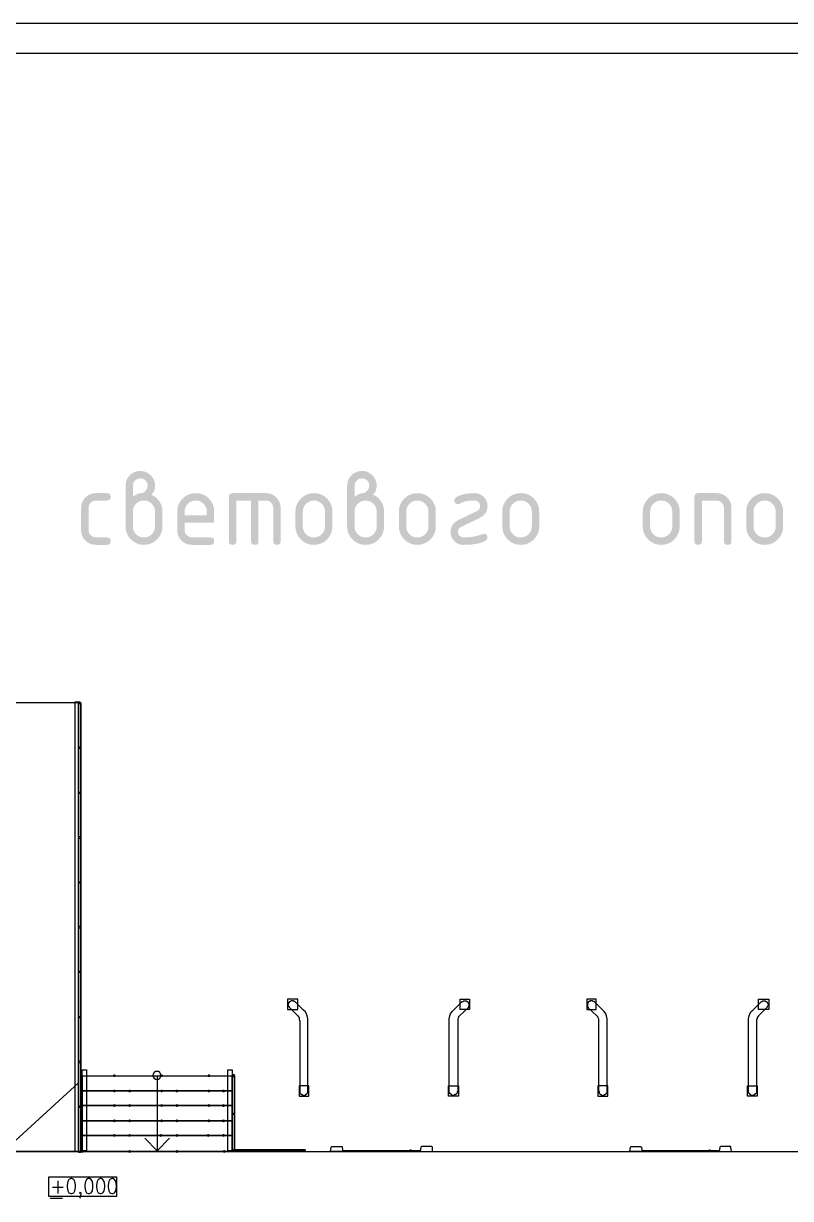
# Model space of a CAD drawing. Header units: millimetres. Extents: x 0 to 420, y 0 to 297.
# Drawn here: x 243.4 to 288, y 228.6 to 296.9 of the extents above; entities that cross this region are included whole.
import ezdxf

# ---------------------------------------------------------------- set-up
doc = ezdxf.new("R2010")
doc.units = ezdxf.units.MM
doc.layers.get('0').update_dxf_attribs({"linetype": 'CONTINUOUS'})
doc.styles.get("Standard").update_dxf_attribs({"font": 'STANDARD'})

msp = doc.modelspace()

# ---------------------------------------------------------------- hatches: boundary and pattern name
at = {"true_color": 0x000007}
h = msp.add_hatch(color=0, dxfattribs=at)
h.paths.add_polyline_path([(249.788839, 269.408892), (249.92256, 269.502625), (250.050804, 269.569641), (250.173467, 269.609888), (250.290445, 269.623315), (250.418947, 269.66066), (250.537941, 269.773246), (250.621036, 269.913048), (250.648735, 270.053263), (250.617729, 270.220695), (250.524711, 270.359187), (250.386219, 270.452205), (250.218787, 270.483211), (250.05294, 270.451792), (249.913965, 270.357534), (249.819983, 270.218628), (249.788839, 270.053263)], flags=0)
h.paths.add_polyline_path([(250.863158, 269.535672), (251.003606, 269.464479), (251.128912, 269.374993), (251.239026, 269.267316), (251.333895, 269.141553), (251.409946, 269.003155), (251.464396, 268.858297), (251.497141, 268.706928), (251.50808, 268.548997), (251.50808, 267.689652), (251.488442, 267.47342), (251.429531, 267.274449), (251.331346, 267.092634), (251.193887, 266.927872), (251.028531, 266.791137), (250.84669, 266.693468), (250.648416, 266.634867), (250.433761, 266.615333), (250.21753, 266.63497), (250.018558, 266.693882), (249.836743, 266.792067), (249.671981, 266.929526), (249.535246, 267.094804), (249.437577, 267.276516), (249.378976, 267.474764), (249.359442, 267.689652), (249.359442, 270.053263), (249.375057, 270.226896), (249.421936, 270.386473), (249.500131, 270.531993), (249.609694, 270.663458), (249.741684, 270.772384), (249.887162, 270.850251), (250.046179, 270.89701), (250.218787, 270.912608), (250.39211, 270.896907), (250.551583, 270.849838), (250.697207, 270.771453), (250.828982, 270.661805), (250.937908, 270.529823), (251.015775, 270.384406), (251.062534, 270.225552), (251.078132, 270.053263), (251.064696, 269.89875), (251.024388, 269.760981), (250.957209, 269.639955)], flags=0)
h.paths.add_polyline_path([(251.078132, 267.689652), (251.078132, 268.548997), (251.066367, 268.677662), (251.03114, 268.796561), (250.972557, 268.905641), (250.890718, 269.004852), (250.792034, 269.087413), (250.68291, 269.146514), (250.563452, 269.18205), (250.433761, 269.193918), (250.303433, 269.18205), (250.183647, 269.146514), (250.074403, 269.087413), (249.975701, 269.004852), (249.893949, 268.905641), (249.835555, 268.796561), (249.800518, 268.677662), (249.788839, 268.548997), (249.788839, 267.689652), (249.800518, 267.559643), (249.835555, 267.44002), (249.893949, 267.330837), (249.975701, 267.232143), (250.074403, 267.150391), (250.183647, 267.091997), (250.303433, 267.05696), (250.433761, 267.045281), (250.563452, 267.057063), (250.68291, 267.09241), (250.792034, 267.151321), (250.890718, 267.233797), (250.972557, 267.333007), (251.03114, 267.442087), (251.066367, 267.560986)], flags=0)
h = msp.add_hatch(color=0, dxfattribs=at)
h.paths.add_polyline_path([(262.678017, 269.408892), (262.811738, 269.502625), (262.939982, 269.569641), (263.062644, 269.609888), (263.179623, 269.623315), (263.308125, 269.66066), (263.427118, 269.773246), (263.510214, 269.913048), (263.537913, 270.053263), (263.506907, 270.220695), (263.413889, 270.359187), (263.275396, 270.452205), (263.107965, 270.483211), (262.942118, 270.451792), (262.803143, 270.357534), (262.70916, 270.218628), (262.678017, 270.053263)], flags=0)
h.paths.add_polyline_path([(263.752335, 269.535672), (263.892783, 269.464479), (264.01809, 269.374993), (264.128204, 269.267316), (264.223073, 269.141553), (264.299124, 269.003155), (264.353573, 268.858297), (264.386319, 268.706928), (264.397257, 268.548997), (264.397257, 267.689652), (264.37762, 267.47342), (264.318709, 267.274449), (264.220524, 267.092634), (264.083064, 266.927872), (263.917708, 266.791137), (263.735868, 266.693468), (263.537594, 266.634867), (263.322939, 266.615333), (263.106707, 266.63497), (262.907736, 266.693882), (262.725921, 266.792067), (262.561159, 266.929526), (262.424423, 267.094804), (262.326755, 267.276516), (262.268154, 267.474764), (262.24862, 267.689652), (262.24862, 270.053263), (262.264235, 270.226896), (262.311114, 270.386473), (262.389309, 270.531993), (262.498872, 270.663458), (262.630862, 270.772384), (262.77634, 270.850251), (262.935357, 270.89701), (263.107965, 270.912608), (263.281287, 270.896907), (263.440761, 270.849838), (263.586385, 270.771453), (263.71816, 270.661805), (263.827085, 270.529823), (263.904953, 270.384406), (263.951712, 270.225552), (263.967309, 270.053263), (263.953873, 269.89875), (263.913566, 269.760981), (263.846386, 269.639955)], flags=0)
h.paths.add_polyline_path([(263.967309, 267.689652), (263.967309, 268.548997), (263.955544, 268.677662), (263.920318, 268.796561), (263.861734, 268.905641), (263.779896, 269.004852), (263.681211, 269.087413), (263.572088, 269.146514), (263.452629, 269.18205), (263.322939, 269.193918), (263.192611, 269.18205), (263.072825, 269.146514), (262.963581, 269.087413), (262.864879, 269.004852), (262.783127, 268.905641), (262.724732, 268.796561), (262.689696, 268.677662), (262.678017, 268.548997), (262.678017, 267.689652), (262.689696, 267.559643), (262.724732, 267.44002), (262.783127, 267.330837), (262.864879, 267.232143), (262.963581, 267.150391), (263.072825, 267.091997), (263.192611, 267.05696), (263.322939, 267.045281), (263.452629, 267.057063), (263.572088, 267.09241), (263.681211, 267.151321), (263.779896, 267.233797), (263.861734, 267.333007), (263.920318, 267.442087), (263.955544, 267.560986)], flags=0)
for points in [[(247.208336, 268.76397), (247.208336, 267.474678), (247.239893, 267.310967), (247.335116, 267.172061), (247.474504, 267.076838), (247.638284, 267.045281), (248.282655, 267.045281), (248.376706, 267.031845), (248.443885, 266.991538), (248.484193, 266.924358), (248.497629, 266.830307), (248.484193, 266.736256), (248.443885, 266.669077), (248.376706, 266.628769), (248.282655, 266.615333), (247.638284, 266.615333), (247.464333, 266.630853), (247.304592, 266.677483), (247.159011, 266.755325), (247.027538, 266.864483), (246.918699, 266.995947), (246.84102, 267.141468), (246.794451, 267.301045), (246.77894, 267.474678), (246.77894, 268.76397), (246.794451, 268.937603), (246.84102, 269.09718), (246.918699, 269.242701), (247.027538, 269.374166), (247.159011, 269.483091), (247.304592, 269.560959), (247.464333, 269.607717), (247.638284, 269.623315), (248.282655, 269.623315), (248.376706, 269.609888), (248.443885, 269.569641), (248.484193, 269.502625), (248.497629, 269.408892), (248.484193, 269.314841), (248.443885, 269.247662), (248.376706, 269.207354), (248.282655, 269.193918), (247.638284, 269.193918), (247.472437, 269.162499), (247.333462, 269.068241), (247.23948, 268.929335)], [(255.58837, 269.623315), (257.522585, 269.623315), (257.694564, 269.607614), (257.853314, 269.560545), (257.998835, 269.482161), (258.131126, 269.372512), (258.240775, 269.240531), (258.31916, 269.095113), (258.366228, 268.93626), (258.381929, 268.76397), (258.381929, 266.830307), (258.368493, 266.736256), (258.328186, 266.669077), (258.261006, 266.628769), (258.166955, 266.615333), (258.072904, 266.628769), (258.005725, 266.669077), (257.965417, 266.736256), (257.951981, 266.830307), (257.951981, 268.76397), (257.921044, 268.931402), (257.828509, 269.069895), (257.690016, 269.162913), (257.522585, 269.193918), (257.092637, 269.193918), (257.092637, 266.830307), (257.079201, 266.736256), (257.038893, 266.669077), (256.971714, 266.628769), (256.877663, 266.615333), (256.783698, 266.628769), (256.716708, 266.669077), (256.67659, 266.736256), (256.66324, 266.830307), (256.66324, 269.193918), (255.803344, 269.193918), (255.803344, 266.830307), (255.789908, 266.736256), (255.749601, 266.669077), (255.682421, 266.628769), (255.58837, 266.615333), (255.494405, 266.628769), (255.427415, 266.669077), (255.387297, 266.736256), (255.373947, 266.830307), (255.373947, 269.408892), (255.387297, 269.502625), (255.427415, 269.569641), (255.494405, 269.609888)], [(270.196788, 267.259704), (270.290839, 267.246277), (270.358019, 267.206029), (270.398326, 267.139014), (270.411762, 267.045281), (270.381583, 266.935038), (270.291046, 266.852907), (270.056237, 266.748814), (269.765256, 266.674589), (269.418154, 266.63013), (269.014983, 266.615333), (268.864501, 266.628993), (268.725595, 266.670041), (268.598264, 266.738582), (268.482509, 266.834717), (268.386373, 266.950472), (268.317833, 267.077803), (268.276785, 267.216709), (268.263125, 267.367191), (268.289911, 267.586807), (268.370336, 267.773506), (268.504506, 267.927234), (268.692522, 268.047942), (269.805977, 268.584826), (269.882751, 268.634418), (269.937717, 268.698789), (269.970773, 268.777837), (269.981814, 268.871457), (269.95825, 268.994999), (269.887556, 269.099109), (269.783377, 269.170078), (269.659353, 269.193918), (269.487383, 269.191033), (269.339442, 269.182412), (269.215582, 269.168106), (269.115855, 269.148168), (268.961653, 269.094286), (268.793394, 269.004852), (268.692522, 268.978944), (268.612802, 268.995136), (268.542591, 269.043988), (268.49374, 269.113785), (268.477548, 269.193918), (268.506073, 269.299338), (268.591649, 269.382434), (268.799793, 269.487742), (269.04716, 269.563026), (269.333697, 269.608234), (269.659353, 269.623315), (269.809835, 269.609569), (269.948741, 269.568331), (270.076072, 269.499602), (270.191827, 269.40338), (270.288049, 269.287711), (270.356778, 269.16057), (270.398016, 269.021853), (270.411762, 268.871457), (270.384684, 268.651927), (270.303448, 268.465419), (270.168056, 268.311879), (269.978507, 268.191258), (268.874974, 267.660437), (268.795074, 267.608959), (268.738066, 267.54296), (268.703899, 267.462388), (268.692522, 267.367191), (268.716086, 267.243443), (268.78678, 267.139539), (268.890959, 267.068846), (269.014983, 267.045281), (269.319365, 267.057684), (269.604163, 267.094891), (269.869427, 267.156902), (270.115208, 267.243719)], [(282.445888, 266.830307), (282.445888, 269.408892), (282.459238, 269.502625), (282.499356, 269.569641), (282.566346, 269.609888), (282.660311, 269.623315), (283.735181, 269.623315), (283.90716, 269.607614), (284.06591, 269.560545), (284.211431, 269.482161), (284.343722, 269.372512), (284.453371, 269.240531), (284.531756, 269.095113), (284.578824, 268.93626), (284.594525, 268.76397), (284.594525, 266.830307), (284.581089, 266.736256), (284.540782, 266.669077), (284.473602, 266.628769), (284.379551, 266.615333), (284.2855, 266.628769), (284.218321, 266.669077), (284.178013, 266.736256), (284.164577, 266.830307), (284.164577, 268.76397), (284.133571, 268.931402), (284.040554, 269.069895), (283.902337, 269.162913), (283.735181, 269.193918), (282.875285, 269.193918), (282.875285, 266.830307), (282.861849, 266.736256), (282.821541, 266.669077), (282.754362, 266.628769), (282.660311, 266.615333), (282.566346, 266.628769), (282.499356, 266.669077), (282.459238, 266.736256)], [(266.022667, 231.394), (265.997796, 231.334204), (265.938, 231.309333), (265.878204, 231.334204), (265.853333, 231.394), (265.878204, 231.453796), (265.938, 231.478667), (265.997796, 231.453796)], [(283.421667, 231.394), (283.396796, 231.334204), (283.337, 231.309333), (283.277204, 231.334204), (283.252333, 231.394), (283.277204, 231.453796), (283.337, 231.478667), (283.396796, 231.453796)]]:
    msp.add_hatch(color=0, dxfattribs=at).paths.add_polyline_path(points, flags=0)
h = msp.add_hatch(color=0, dxfattribs=at)
h.paths.add_polyline_path([(253.441013, 269.193918), (253.312029, 269.18205), (253.192967, 269.146514), (253.083826, 269.087413), (252.984607, 269.004852), (252.902132, 268.905641), (252.84322, 268.796561), (252.807874, 268.677662), (252.796092, 268.548997), (252.796092, 268.334574), (254.085384, 268.334574), (254.085384, 268.548997), (254.073516, 268.677662), (254.03798, 268.796561), (253.978879, 268.905641), (253.896317, 269.004852), (253.797116, 269.087413), (253.688096, 269.146514), (253.56936, 269.18205)], flags=0)
h.paths.add_polyline_path([(252.796092, 267.904626), (252.796092, 267.474678), (252.827649, 267.310967), (252.922871, 267.172061), (253.06226, 267.076838), (253.226039, 267.045281), (254.300358, 267.045281), (254.394409, 267.031845), (254.461589, 266.991538), (254.501896, 266.924358), (254.515332, 266.830307), (254.501896, 266.736256), (254.461589, 266.669077), (254.394409, 266.628769), (254.300358, 266.615333), (253.226039, 266.615333), (253.052088, 266.630853), (252.892348, 266.677483), (252.746766, 266.755325), (252.615293, 266.864483), (252.506454, 266.995947), (252.428775, 267.141468), (252.382206, 267.301045), (252.366695, 267.474678), (252.366695, 268.548997), (252.386332, 268.763652), (252.445243, 268.961926), (252.543428, 269.143766), (252.680888, 269.309122), (252.846166, 269.446582), (253.027878, 269.544767), (253.226126, 269.603678), (253.441013, 269.623315), (253.658356, 269.603885), (253.858077, 269.545594), (254.040124, 269.448442), (254.204447, 269.31243), (254.340459, 269.148107), (254.437611, 268.96606), (254.495902, 268.766339), (254.515332, 268.548997), (254.515332, 267.904626)], flags=0)
h = msp.add_hatch(color=0, dxfattribs=at)
h.paths.add_polyline_path([(259.241367, 267.689652), (259.241367, 268.548997), (259.261005, 268.763652), (259.319916, 268.961926), (259.418101, 269.143766), (259.55556, 269.309122), (259.720839, 269.446582), (259.90255, 269.544767), (260.100798, 269.603678), (260.315686, 269.623315), (260.533029, 269.603885), (260.732749, 269.545594), (260.914797, 269.448442), (261.079119, 269.31243), (261.215132, 269.148107), (261.312283, 268.96606), (261.370574, 268.766339), (261.390005, 268.548997), (261.390005, 267.689652), (261.370368, 267.474764), (261.311456, 267.276516), (261.213271, 267.094804), (261.075812, 266.929526), (260.910456, 266.792067), (260.728615, 266.693882), (260.530341, 266.63497), (260.315686, 266.615333), (260.100798, 266.63497), (259.90255, 266.693882), (259.720839, 266.792067), (259.55556, 266.929526), (259.418101, 267.094804), (259.319916, 267.276516), (259.261005, 267.474764)], flags=0)
h.paths.add_polyline_path([(260.960057, 267.689652), (260.960057, 268.548997), (260.948188, 268.677662), (260.912652, 268.796561), (260.853552, 268.905641), (260.77099, 269.004852), (260.671788, 269.087413), (260.562768, 269.146514), (260.444033, 269.18205), (260.315686, 269.193918), (260.186702, 269.18205), (260.067639, 269.146514), (259.958499, 269.087413), (259.85928, 269.004852), (259.776804, 268.905641), (259.717893, 268.796561), (259.682546, 268.677662), (259.670764, 268.548997), (259.670764, 267.689652), (259.682443, 267.559643), (259.71748, 267.44002), (259.775874, 267.330837), (259.857626, 267.232143), (259.956328, 267.150391), (260.065572, 267.091997), (260.185358, 267.05696), (260.315686, 267.045281), (260.444033, 267.057063), (260.562768, 267.09241), (260.671788, 267.151321), (260.77099, 267.233797), (260.853552, 267.333007), (260.912652, 267.442087), (260.948188, 267.560986)], flags=0)
h = msp.add_hatch(color=0, dxfattribs=at)
h.paths.add_polyline_path([(265.255873, 267.689652), (265.255873, 268.548997), (265.27551, 268.763652), (265.334421, 268.961926), (265.432606, 269.143766), (265.570065, 269.309122), (265.735344, 269.446582), (265.917055, 269.544767), (266.115303, 269.603678), (266.330191, 269.623315), (266.547534, 269.603885), (266.747254, 269.545594), (266.929302, 269.448442), (267.093624, 269.31243), (267.229637, 269.148107), (267.326788, 268.96606), (267.385079, 268.766339), (267.40451, 268.548997), (267.40451, 267.689652), (267.384873, 267.474764), (267.325961, 267.276516), (267.227776, 267.094804), (267.090317, 266.929526), (266.924961, 266.792067), (266.74312, 266.693882), (266.544846, 266.63497), (266.330191, 266.615333), (266.115303, 266.63497), (265.917055, 266.693882), (265.735344, 266.792067), (265.570065, 266.929526), (265.432606, 267.094804), (265.334421, 267.276516), (265.27551, 267.474764)], flags=0)
h.paths.add_polyline_path([(266.974562, 267.689652), (266.974562, 268.548997), (266.962693, 268.677662), (266.927157, 268.796561), (266.868057, 268.905641), (266.785495, 269.004852), (266.686293, 269.087413), (266.577273, 269.146514), (266.458538, 269.18205), (266.330191, 269.193918), (266.201207, 269.18205), (266.082144, 269.146514), (265.973004, 269.087413), (265.873785, 269.004852), (265.791309, 268.905641), (265.732398, 268.796561), (265.697051, 268.677662), (265.685269, 268.548997), (265.685269, 267.689652), (265.696948, 267.559643), (265.731985, 267.44002), (265.790379, 267.330837), (265.872131, 267.232143), (265.970833, 267.150391), (266.080077, 267.091997), (266.199863, 267.05696), (266.330191, 267.045281), (266.458538, 267.057063), (266.577273, 267.09241), (266.686293, 267.151321), (266.785495, 267.233797), (266.868057, 267.333007), (266.927157, 267.442087), (266.962693, 267.560986)], flags=0)
h = msp.add_hatch(color=0, dxfattribs=at)
h.paths.add_polyline_path([(271.270378, 267.689652), (271.270378, 268.548997), (271.290015, 268.763652), (271.348926, 268.961926), (271.447111, 269.143766), (271.58457, 269.309122), (271.749849, 269.446582), (271.93156, 269.544767), (272.129808, 269.603678), (272.344696, 269.623315), (272.562039, 269.603885), (272.761759, 269.545594), (272.943807, 269.448442), (273.108129, 269.31243), (273.244142, 269.148107), (273.341293, 268.96606), (273.399584, 268.766339), (273.419015, 268.548997), (273.419015, 267.689652), (273.399378, 267.474764), (273.340467, 267.276516), (273.242281, 267.094804), (273.104822, 266.929526), (272.939466, 266.792067), (272.757625, 266.693882), (272.559351, 266.63497), (272.344696, 266.615333), (272.129808, 266.63497), (271.93156, 266.693882), (271.749849, 266.792067), (271.58457, 266.929526), (271.447111, 267.094804), (271.348926, 267.276516), (271.290015, 267.474764)], flags=0)
h.paths.add_polyline_path([(272.989067, 267.689652), (272.989067, 268.548997), (272.977198, 268.677662), (272.941662, 268.796561), (272.882562, 268.905641), (272.8, 269.004852), (272.700798, 269.087413), (272.591778, 269.146514), (272.473043, 269.18205), (272.344696, 269.193918), (272.215712, 269.18205), (272.096649, 269.146514), (271.987509, 269.087413), (271.88829, 269.004852), (271.805814, 268.905641), (271.746903, 268.796561), (271.711556, 268.677662), (271.699774, 268.548997), (271.699774, 267.689652), (271.711453, 267.559643), (271.74649, 267.44002), (271.804884, 267.330837), (271.886636, 267.232143), (271.985338, 267.150391), (272.094582, 267.091997), (272.214368, 267.05696), (272.344696, 267.045281), (272.473043, 267.057063), (272.591778, 267.09241), (272.700798, 267.151321), (272.8, 267.233797), (272.882562, 267.333007), (272.941662, 267.442087), (272.977198, 267.560986)], flags=0)
h = msp.add_hatch(color=0, dxfattribs=at)
h.paths.add_polyline_path([(279.438635, 267.689652), (279.438635, 268.548997), (279.458273, 268.763652), (279.517184, 268.961926), (279.615369, 269.143766), (279.752828, 269.309122), (279.918107, 269.446582), (280.099818, 269.544767), (280.298066, 269.603678), (280.512954, 269.623315), (280.730297, 269.603885), (280.930017, 269.545594), (281.112065, 269.448442), (281.276387, 269.31243), (281.4124, 269.148107), (281.509551, 268.96606), (281.567842, 268.766339), (281.587273, 268.548997), (281.587273, 267.689652), (281.567636, 267.474764), (281.508724, 267.276516), (281.410539, 267.094804), (281.27308, 266.929526), (281.107724, 266.792067), (280.925883, 266.693882), (280.727609, 266.63497), (280.512954, 266.615333), (280.298066, 266.63497), (280.099818, 266.693882), (279.918107, 266.792067), (279.752828, 266.929526), (279.615369, 267.094804), (279.517184, 267.276516), (279.458273, 267.474764)], flags=0)
h.paths.add_polyline_path([(281.157325, 267.689652), (281.157325, 268.548997), (281.145456, 268.677662), (281.10992, 268.796561), (281.05082, 268.905641), (280.968258, 269.004852), (280.869056, 269.087413), (280.760036, 269.146514), (280.641301, 269.18205), (280.512954, 269.193918), (280.38397, 269.18205), (280.264907, 269.146514), (280.155767, 269.087413), (280.056548, 269.004852), (279.974072, 268.905641), (279.915161, 268.796561), (279.879814, 268.677662), (279.868032, 268.548997), (279.868032, 267.689652), (279.879711, 267.559643), (279.914748, 267.44002), (279.973142, 267.330837), (280.054894, 267.232143), (280.153596, 267.150391), (280.26284, 267.091997), (280.382626, 267.05696), (280.512954, 267.045281), (280.641301, 267.057063), (280.760036, 267.09241), (280.869056, 267.151321), (280.968258, 267.233797), (281.05082, 267.333007), (281.10992, 267.442087), (281.145456, 267.560986)], flags=0)
h = msp.add_hatch(color=0, dxfattribs=at)
h.paths.add_polyline_path([(285.453141, 267.689652), (285.453141, 268.548997), (285.472778, 268.763652), (285.531689, 268.961926), (285.629874, 269.143766), (285.767333, 269.309122), (285.932612, 269.446582), (286.114323, 269.544767), (286.312571, 269.603678), (286.527459, 269.623315), (286.744802, 269.603885), (286.944522, 269.545594), (287.12657, 269.448442), (287.290892, 269.31243), (287.426905, 269.148107), (287.524056, 268.96606), (287.582347, 268.766339), (287.601778, 268.548997), (287.601778, 267.689652), (287.582141, 267.474764), (287.523229, 267.276516), (287.425044, 267.094804), (287.287585, 266.929526), (287.122229, 266.792067), (286.940388, 266.693882), (286.742114, 266.63497), (286.527459, 266.615333), (286.312571, 266.63497), (286.114323, 266.693882), (285.932612, 266.792067), (285.767333, 266.929526), (285.629874, 267.094804), (285.531689, 267.276516), (285.472778, 267.474764)], flags=0)
h.paths.add_polyline_path([(287.17183, 267.689652), (287.17183, 268.548997), (287.159961, 268.677662), (287.124425, 268.796561), (287.065325, 268.905641), (286.982763, 269.004852), (286.883561, 269.087413), (286.774541, 269.146514), (286.655806, 269.18205), (286.527459, 269.193918), (286.398475, 269.18205), (286.279412, 269.146514), (286.170272, 269.087413), (286.071053, 269.004852), (285.988577, 268.905641), (285.929666, 268.796561), (285.894319, 268.677662), (285.882537, 268.548997), (285.882537, 267.689652), (285.894216, 267.559643), (285.929253, 267.44002), (285.987647, 267.330837), (286.069399, 267.232143), (286.168101, 267.150391), (286.277345, 267.091997), (286.397131, 267.05696), (286.527459, 267.045281), (286.655806, 267.057063), (286.774541, 267.09241), (286.883561, 267.151321), (286.982763, 267.233797), (287.065325, 267.333007), (287.124425, 267.442087), (287.159961, 267.560986)], flags=0)
at = {"true_color": 0x0000fe}
for points in [[(248.793, 235.754333), (248.768129, 235.694537), (248.708333, 235.669667), (248.648538, 235.694537), (248.623667, 235.754333), (248.648537, 235.814129), (248.708333, 235.839), (248.768129, 235.814129)], [(251.544667, 235.754333), (251.519796, 235.694537), (251.46, 235.669667), (251.400204, 235.694537), (251.375333, 235.754333), (251.400204, 235.814129), (251.46, 235.839), (251.519796, 235.814129)], [(254.296333, 235.754333), (254.271462, 235.694537), (254.211667, 235.669667), (254.151871, 235.694537), (254.127, 235.754333), (254.151871, 235.814129), (254.211667, 235.839), (254.271462, 235.814129)], [(246.930333, 234.865333), (246.905463, 234.805537), (246.845667, 234.780667), (246.785871, 234.805537), (246.761, 234.865333), (246.785871, 234.925129), (246.845667, 234.95), (246.905462, 234.925129)], [(248.793, 234.865333), (248.768129, 234.805537), (248.708333, 234.780667), (248.648538, 234.805537), (248.623667, 234.865333), (248.648537, 234.925129), (248.708333, 234.95), (248.768129, 234.925129)], [(249.682, 234.865333), (249.657129, 234.805537), (249.597333, 234.780667), (249.537537, 234.805537), (249.512667, 234.865333), (249.537537, 234.925129), (249.597333, 234.95), (249.657129, 234.925129)], [(251.544667, 234.865333), (251.519796, 234.805537), (251.46, 234.780667), (251.400204, 234.805537), (251.375333, 234.865333), (251.400204, 234.925129), (251.46, 234.95), (251.519796, 234.925129)], [(252.433667, 234.865333), (252.408796, 234.805537), (252.349, 234.780667), (252.289204, 234.805537), (252.264333, 234.865333), (252.289204, 234.925129), (252.349, 234.95), (252.408796, 234.925129)], [(254.296333, 234.865333), (254.271462, 234.805537), (254.211667, 234.780667), (254.151871, 234.805537), (254.127, 234.865333), (254.151871, 234.925129), (254.211667, 234.95), (254.271462, 234.925129)], [(255.143, 234.865333), (255.118129, 234.805537), (255.058333, 234.780667), (254.998538, 234.805537), (254.973667, 234.865333), (254.998537, 234.925129), (255.058333, 234.95), (255.118129, 234.925129)], [(246.930333, 234.018667), (246.905463, 233.958871), (246.845667, 233.934), (246.785871, 233.958871), (246.761, 234.018667), (246.785871, 234.078462), (246.845667, 234.103333), (246.905462, 234.078463)], [(248.793, 234.018667), (248.768129, 233.958871), (248.708333, 233.934), (248.648538, 233.958871), (248.623667, 234.018667), (248.648537, 234.078462), (248.708333, 234.103333), (248.768129, 234.078463)], [(249.682, 234.018667), (249.657129, 233.958871), (249.597333, 233.934), (249.537537, 233.958871), (249.512667, 234.018667), (249.537537, 234.078462), (249.597333, 234.103333), (249.657129, 234.078463)], [(251.544667, 234.018667), (251.519796, 233.958871), (251.46, 233.934), (251.400204, 233.958871), (251.375333, 234.018667), (251.400204, 234.078462), (251.46, 234.103333), (251.519796, 234.078463)], [(252.433667, 234.018667), (252.408796, 233.958871), (252.349, 233.934), (252.289204, 233.958871), (252.264333, 234.018667), (252.289204, 234.078462), (252.349, 234.103333), (252.408796, 234.078463)], [(254.296333, 234.018667), (254.271462, 233.958871), (254.211667, 233.934), (254.151871, 233.958871), (254.127, 234.018667), (254.151871, 234.078462), (254.211667, 234.103333), (254.271462, 234.078463)], [(255.143, 234.018667), (255.118129, 233.958871), (255.058333, 233.934), (254.998538, 233.958871), (254.973667, 234.018667), (254.998537, 234.078462), (255.058333, 234.103333), (255.118129, 234.078463)], [(246.930333, 233.129667), (246.905463, 233.069871), (246.845667, 233.045), (246.785871, 233.069871), (246.761, 233.129667), (246.785871, 233.189462), (246.845667, 233.214333), (246.905462, 233.189463)], [(248.793, 233.129667), (248.768129, 233.069871), (248.708333, 233.045), (248.648538, 233.069871), (248.623667, 233.129667), (248.648537, 233.189462), (248.708333, 233.214333), (248.768129, 233.189463)], [(249.682, 233.129667), (249.657129, 233.069871), (249.597333, 233.045), (249.537537, 233.069871), (249.512667, 233.129667), (249.537537, 233.189462), (249.597333, 233.214333), (249.657129, 233.189463)], [(251.544667, 233.129667), (251.519796, 233.069871), (251.46, 233.045), (251.400204, 233.069871), (251.375333, 233.129667), (251.400204, 233.189462), (251.46, 233.214333), (251.519796, 233.189463)], [(252.433667, 233.129667), (252.408796, 233.069871), (252.349, 233.045), (252.289204, 233.069871), (252.264333, 233.129667), (252.289204, 233.189462), (252.349, 233.214333), (252.408796, 233.189463)], [(254.296333, 233.129667), (254.271462, 233.069871), (254.211667, 233.045), (254.151871, 233.069871), (254.127, 233.129667), (254.151871, 233.189462), (254.211667, 233.214333), (254.271462, 233.189463)], [(255.143, 233.129667), (255.118129, 233.069871), (255.058333, 233.045), (254.998538, 233.069871), (254.973667, 233.129667), (254.998537, 233.189462), (255.058333, 233.214333), (255.118129, 233.189463)], [(246.930333, 232.283), (246.905463, 232.223204), (246.845667, 232.198333), (246.785871, 232.223204), (246.761, 232.283), (246.785871, 232.342796), (246.845667, 232.367667), (246.905462, 232.342796)], [(248.793, 232.283), (248.768129, 232.223204), (248.708333, 232.198333), (248.648538, 232.223204), (248.623667, 232.283), (248.648537, 232.342796), (248.708333, 232.367667), (248.768129, 232.342796)], [(249.682, 232.283), (249.657129, 232.223204), (249.597333, 232.198333), (249.537537, 232.223204), (249.512667, 232.283), (249.537537, 232.342796), (249.597333, 232.367667), (249.657129, 232.342796)], [(251.502333, 232.283), (251.477463, 232.223204), (251.417667, 232.198333), (251.357871, 232.223204), (251.333, 232.283), (251.357871, 232.342796), (251.417667, 232.367667), (251.477462, 232.342796)], [(252.433667, 232.283), (252.408796, 232.223204), (252.349, 232.198333), (252.289204, 232.223204), (252.264333, 232.283), (252.289204, 232.342796), (252.349, 232.367667), (252.408796, 232.342796)], [(254.254, 232.283), (254.229129, 232.223204), (254.169333, 232.198333), (254.109537, 232.223204), (254.084667, 232.283), (254.109537, 232.342796), (254.169333, 232.367667), (254.229129, 232.342796)], [(255.143, 232.283), (255.118129, 232.223204), (255.058333, 232.198333), (254.998538, 232.223204), (254.973667, 232.283), (254.998537, 232.342796), (255.058333, 232.367667), (255.118129, 232.342796)], [(246.930333, 231.351667), (246.905463, 231.291871), (246.845667, 231.267), (246.785871, 231.291871), (246.761, 231.351667), (246.785871, 231.411462), (246.845667, 231.436333), (246.905462, 231.411463)], [(249.682, 231.351667), (249.657129, 231.291871), (249.597333, 231.267), (249.537537, 231.291871), (249.512667, 231.351667), (249.537537, 231.411462), (249.597333, 231.436333), (249.657129, 231.411463)], [(252.433667, 231.351667), (252.408796, 231.291871), (252.349, 231.267), (252.289204, 231.291871), (252.264333, 231.351667), (252.289204, 231.411462), (252.349, 231.436333), (252.408796, 231.411463)], [(255.185333, 231.351667), (255.160462, 231.291871), (255.100667, 231.267), (255.040871, 231.291871), (255.016, 231.351667), (255.040871, 231.411462), (255.100667, 231.436333), (255.160462, 231.411463)]]:
    msp.add_hatch(color=0, dxfattribs=at).paths.add_polyline_path(points, flags=0)
at = {"true_color": 0x0000fc}
h = msp.add_hatch(color=0, dxfattribs=at)
h.paths.add_polyline_path([(266.488333, 231.394), (262.001, 231.394), (266.488333, 231.351667)], flags=0)
h.paths.add_polyline_path([(262.001, 231.394), (266.488333, 231.351667), (262.001, 231.351667)], flags=0)
h = msp.add_hatch(color=0, dxfattribs=at)
h.paths.add_polyline_path([(283.887333, 231.394), (279.4, 231.394), (283.887333, 231.351667)], flags=0)
h.paths.add_polyline_path([(279.4, 231.394), (283.887333, 231.351667), (279.4, 231.351667)], flags=0)

# ---------------------------------------------------------------- linework, layer by layer
at = {"color": 0, "true_color": 0x000007}
for points in [[(0.211667, 0), (420.073667, 0), (420.073667, 296.926), (0.211667, 296.926)], [(7.239, 1.735667), (418.338, 1.735667), (418.338, 295.190333), (7.239, 295.190333)], [(246.507, 231.351667), (246.634, 231.351667), (246.634, 257.471333), (246.422333, 257.471333), (246.422333, 231.351667)], [(246.761, 257.429), (246.718667, 257.429), (246.718667, 257.471333), (246.676333, 257.471333), (246.634, 257.471333), (246.634, 257.429), (246.634, 257.386667), (246.676333, 257.386667), (246.718667, 257.386667), (246.718667, 257.429)], [(246.634, 231.351667), (246.634, 257.429), (246.761, 257.429), (246.761, 231.351667), (246.634, 231.351667), (246.634, 257.429), (246.761, 257.429), (246.761, 231.351667), (246.634, 231.351667), (246.634, 257.429), (246.761, 257.429), (246.761, 231.351667), (246.634, 231.351667), (246.634, 257.429), (246.761, 257.429), (246.761, 231.351667), (246.634, 231.351667), (246.761, 231.351667), (246.761, 257.429), (246.634, 257.429)], [(246.634, 254.804333), (246.761, 254.804333), (246.761, 254.846667), (246.634, 254.846667)], [(246.634, 252.179667), (246.761, 252.179667), (246.761, 252.222), (246.634, 252.222)], [(246.634, 249.555), (246.761, 249.555), (246.761, 249.639667), (246.634, 249.639667)], [(246.634, 246.972667), (246.761, 246.972667), (246.761, 247.015), (246.634, 247.015)], [(246.634, 244.348), (246.761, 244.348), (246.761, 244.432667), (246.634, 244.432667)], [(246.634, 241.765667), (246.761, 241.765667), (246.761, 241.808), (246.634, 241.808)], [(259.376333, 239.606667), (259.376333, 240.199333), (258.783667, 240.199333), (258.783667, 239.606667)], [(259.969, 234.865333), (259.969, 238.929333), (259.969, 239.056333), (259.926667, 239.225667), (259.884333, 239.352667), (259.799667, 239.479667), (259.715, 239.564333), (259.249333, 240.03), (259.207, 240.072333), (259.164667, 240.072333), (259.122333, 240.114667), (259.08, 240.114667), (259.037667, 240.114667), (258.995333, 240.114667), (258.953, 240.072333), (258.910667, 240.072333), (258.868333, 240.03), (258.868333, 239.987667), (258.826, 239.945333), (258.826, 239.903), (258.826, 239.860667), (258.826, 239.818333), (258.868333, 239.776), (258.868333, 239.733667), (258.910667, 239.691333), (259.376333, 239.225667), (259.418667, 239.183333), (259.461, 239.141), (259.461, 239.056333), (259.461, 239.014), (259.503333, 238.929333), (259.503333, 234.865333), (259.503333, 234.823), (259.503333, 234.780667), (259.503333, 234.738333), (259.545667, 234.696), (259.588, 234.653667), (259.630333, 234.653667), (259.672667, 234.611333), (259.715, 234.611333), (259.757333, 234.611333), (259.799667, 234.611333), (259.842, 234.653667), (259.884333, 234.696), (259.926667, 234.696), (259.926667, 234.738333), (259.969, 234.780667), (259.969, 234.823)], [(268.181667, 234.865333), (268.181667, 238.929333), (268.181667, 239.056333), (268.224, 239.225667), (268.266333, 239.352667), (268.351, 239.479667), (268.435667, 239.564333), (268.901333, 240.03), (268.943667, 240.072333), (268.986, 240.072333), (269.028333, 240.114667), (269.070667, 240.114667), (269.113, 240.114667), (269.155333, 240.114667), (269.197667, 240.114667), (269.197667, 240.072333), (269.24, 240.072333), (269.282333, 240.03), (269.282333, 239.987667), (269.324667, 239.945333), (269.324667, 239.903), (269.324667, 239.860667), (269.324667, 239.818333), (269.324667, 239.776), (269.282333, 239.733667), (269.282333, 239.691333), (268.774333, 239.225667), (268.732, 239.183333), (268.732, 239.141), (268.689667, 239.056333), (268.689667, 239.014), (268.689667, 238.929333), (268.689667, 234.865333), (268.647333, 234.823), (268.647333, 234.780667), (268.647333, 234.738333), (268.605, 234.696), (268.562667, 234.653667), (268.520333, 234.653667), (268.478, 234.611333), (268.435667, 234.611333), (268.393333, 234.611333), (268.351, 234.611333), (268.308667, 234.653667), (268.266333, 234.696), (268.224, 234.696), (268.224, 234.738333), (268.181667, 234.780667), (268.181667, 234.823)], [(268.816667, 239.606667), (268.816667, 240.199333), (269.367, 240.199333), (269.367, 239.606667)], [(276.733, 239.606667), (276.733, 240.199333), (276.182667, 240.199333), (276.182667, 239.606667)], [(277.368, 234.865333), (277.368, 238.929333), (277.368, 239.056333), (277.325667, 239.225667), (277.283333, 239.352667), (277.198667, 239.479667), (277.114, 239.564333), (276.648333, 240.03), (276.606, 240.072333), (276.563667, 240.072333), (276.521333, 240.114667), (276.479, 240.114667), (276.436667, 240.114667), (276.394333, 240.114667), (276.352, 240.114667), (276.352, 240.072333), (276.309667, 240.072333), (276.267333, 240.03), (276.267333, 239.987667), (276.225, 239.945333), (276.225, 239.903), (276.225, 239.860667), (276.225, 239.818333), (276.225, 239.776), (276.267333, 239.733667), (276.267333, 239.691333), (276.775333, 239.225667), (276.817667, 239.183333), (276.817667, 239.141), (276.86, 239.056333), (276.86, 239.014), (276.86, 238.929333), (276.86, 234.865333), (276.902333, 234.823), (276.902333, 234.780667), (276.902333, 234.738333), (276.944667, 234.696), (276.987, 234.653667), (277.029333, 234.653667), (277.071667, 234.611333), (277.114, 234.611333), (277.156333, 234.611333), (277.198667, 234.611333), (277.198667, 234.653667), (277.241, 234.653667), (277.283333, 234.696), (277.325667, 234.696), (277.325667, 234.738333), (277.368, 234.780667), (277.368, 234.823)], [(285.580667, 234.865333), (285.580667, 238.929333), (285.580667, 239.056333), (285.623, 239.225667), (285.665333, 239.352667), (285.75, 239.479667), (285.834667, 239.564333), (286.300333, 240.03), (286.342667, 240.072333), (286.385, 240.072333), (286.427333, 240.114667), (286.469667, 240.114667), (286.512, 240.114667), (286.554333, 240.114667), (286.596667, 240.072333), (286.639, 240.072333), (286.681333, 240.03), (286.681333, 239.987667), (286.723667, 239.945333), (286.723667, 239.903), (286.723667, 239.860667), (286.723667, 239.818333), (286.681333, 239.776), (286.681333, 239.733667), (286.639, 239.691333), (286.173333, 239.225667), (286.131, 239.183333), (286.088667, 239.141), (286.088667, 239.056333), (286.046333, 239.014), (286.046333, 238.929333), (286.046333, 234.865333), (286.046333, 234.823), (286.046333, 234.780667), (286.046333, 234.738333), (286.004, 234.696), (285.961667, 234.696), (285.961667, 234.653667), (285.919333, 234.653667), (285.877, 234.611333), (285.834667, 234.611333), (285.792333, 234.611333), (285.75, 234.611333), (285.707667, 234.653667), (285.665333, 234.653667), (285.665333, 234.696), (285.623, 234.696), (285.623, 234.738333), (285.580667, 234.780667), (285.580667, 234.823)], [(286.173333, 239.606667), (286.173333, 240.199333), (286.766, 240.199333), (286.766, 239.606667)], [(246.634, 239.141), (246.761, 239.141), (246.761, 239.183333), (246.634, 239.183333)], [(246.634, 236.516333), (246.761, 236.516333), (246.761, 236.601), (246.634, 236.601)], [(246.761, 235.796667), (246.761, 235.712), (246.845667, 235.712), (246.845667, 235.796667)], [(246.845667, 235.754333), (246.845667, 231.351667), (246.761, 231.351667), (246.761, 235.754333), (246.845667, 235.754333), (246.845667, 231.351667), (246.761, 231.351667), (246.761, 235.754333), (246.845667, 235.754333), (246.845667, 231.351667), (246.761, 231.351667), (246.761, 235.754333), (246.845667, 235.754333), (246.761, 235.754333), (246.761, 231.351667), (246.845667, 231.351667)], [(246.845667, 235.754333), (246.761, 235.754333), (246.761, 231.351667), (246.845667, 231.351667)], [(247.099667, 236.093), (247.099667, 235.754333), (247.099667, 231.394), (246.845667, 231.394), (246.845667, 235.754333), (246.845667, 236.093)], [(246.845667, 235.754333), (255.566333, 235.754333), (255.566333, 234.865333), (246.845667, 234.865333)], [(255.566333, 236.093), (255.566333, 235.754333), (255.566333, 231.394), (255.312333, 231.394), (255.312333, 235.754333), (255.312333, 236.093)], [(255.693333, 235.712), (255.693333, 235.796667), (255.566333, 235.796667), (255.566333, 235.712)], [(255.693333, 235.754333), (255.693333, 231.351667), (255.566333, 231.351667), (255.566333, 235.754333), (255.693333, 235.754333), (255.693333, 231.351667), (255.566333, 231.351667), (255.566333, 235.754333), (255.693333, 235.754333), (255.693333, 231.351667), (255.566333, 231.351667), (255.566333, 235.754333), (255.693333, 235.754333), (255.566333, 235.754333), (255.566333, 231.351667), (255.693333, 231.351667)], [(255.693333, 235.754333), (255.566333, 235.754333), (255.566333, 231.351667), (255.693333, 231.351667)], [(260.011333, 234.569), (260.011333, 235.161667), (259.461, 235.161667), (259.461, 234.569)], [(268.139333, 234.569), (268.139333, 235.161667), (268.732, 235.161667), (268.732, 234.569)], [(277.410333, 234.569), (277.410333, 235.161667), (276.817667, 235.161667), (276.817667, 234.569)], [(285.538333, 234.569), (285.538333, 235.161667), (286.088667, 235.161667), (286.088667, 234.569)], [(246.845667, 234.865333), (255.566333, 234.865333), (255.566333, 234.018667), (246.845667, 234.018667)], [(246.634, 233.934), (246.761, 233.934), (246.761, 233.976333), (246.634, 233.976333)], [(246.845667, 234.018667), (255.566333, 234.018667), (255.566333, 233.129667), (246.845667, 233.129667)], [(246.845667, 233.553), (246.761, 233.553), (246.761, 233.510667), (246.845667, 233.510667)], [(246.845667, 233.129667), (255.566333, 233.129667), (255.566333, 232.283), (246.845667, 232.283)], [(255.693333, 233.553), (255.566333, 233.553), (255.566333, 233.510667), (255.693333, 233.510667)], [(246.845667, 232.283), (255.566333, 232.283), (255.566333, 231.394), (255.566333, 231.351667), (246.845667, 231.351667), (246.845667, 231.394)], [(261.281333, 231.351667), (261.323667, 231.605667), (261.366, 231.648), (261.958667, 231.648), (261.958667, 231.605667), (262.001, 231.351667)], [(267.208, 231.351667), (267.208, 231.605667), (267.165667, 231.648), (266.573, 231.648), (266.530667, 231.605667), (266.488333, 231.351667)], [(278.680333, 231.351667), (278.722667, 231.605667), (278.765, 231.648), (279.315333, 231.648), (279.357667, 231.605667), (279.4, 231.351667)], [(284.607, 231.351667), (284.564667, 231.605667), (284.564667, 231.648), (283.972, 231.648), (283.929667, 231.605667), (283.887333, 231.351667)], [(116.078, 231.351667), (377.655667, 231.351667), (377.655667, 222.715667), (116.078, 222.715667)], [(246.761, 231.351667), (246.718667, 231.351667), (246.676333, 231.351667), (246.634, 231.351667), (246.634, 231.309333), (246.676333, 231.309333), (246.718667, 231.309333), (246.761, 231.309333)], [(259.799667, 231.351667), (255.566333, 231.351667), (255.566333, 231.436333), (259.799667, 231.436333), (259.799667, 231.351667), (255.566333, 231.351667), (255.566333, 231.436333), (259.799667, 231.436333), (259.799667, 231.351667), (255.566333, 231.351667), (255.566333, 231.436333), (259.799667, 231.436333), (259.799667, 231.351667), (255.566333, 231.351667), (255.566333, 231.436333), (259.799667, 231.436333), (259.799667, 231.351667), (259.799667, 231.436333), (255.566333, 231.436333), (255.566333, 231.351667)], [(257.683, 231.351667), (257.683, 231.436333), (257.640667, 231.436333), (257.640667, 231.351667)], [(259.799667, 231.436333), (259.757333, 231.436333), (259.757333, 231.394), (259.757333, 231.351667), (259.799667, 231.351667), (259.799667, 231.394)], [(262.466667, 231.394), (262.001, 231.394), (262.466667, 231.394), (263.313333, 231.394)], [(262.001, 231.394), (262.170333, 231.394), (262.001, 231.394), (262.720667, 231.394)], [(266.488333, 231.394), (262.001, 231.394), (262.001, 231.351667), (266.488333, 231.351667)], [(263.017, 231.394), (262.466667, 231.394), (263.017, 231.394), (263.906, 231.394)], [(263.609667, 231.394), (263.017, 231.394), (263.609667, 231.394), (264.456333, 231.394)], [(264.202333, 231.394), (263.609667, 231.394), (264.202333, 231.394), (265.049, 231.394)], [(264.752667, 231.394), (264.202333, 231.394), (264.752667, 231.394), (265.641667, 231.394)], [(265.345333, 231.394), (264.752667, 231.394), (265.345333, 231.394), (266.234333, 231.394), (265.345333, 231.394), (264.752667, 231.394), (265.345333, 231.394), (266.234333, 231.394)], [(265.938, 231.394), (265.345333, 231.394), (265.938, 231.394), (266.488333, 231.394)], [(266.488333, 231.394), (265.938, 231.394)], [(279.823333, 231.394), (279.4, 231.394), (279.823333, 231.394), (280.712333, 231.394)], [(279.4, 231.394), (279.527, 231.394), (279.4, 231.394), (280.119667, 231.394)], [(283.887333, 231.394), (279.4, 231.394), (279.4, 231.351667), (283.887333, 231.351667)], [(280.416, 231.394), (279.823333, 231.394), (280.416, 231.394), (281.305, 231.394)], [(281.008667, 231.394), (280.416, 231.394), (281.008667, 231.394), (281.855333, 231.394)], [(281.559, 231.394), (281.008667, 231.394), (281.559, 231.394), (282.448, 231.394)], [(282.151667, 231.394), (281.559, 231.394), (282.151667, 231.394), (283.040667, 231.394)], [(282.744333, 231.394), (282.151667, 231.394), (282.744333, 231.394), (283.591, 231.394), (282.744333, 231.394), (282.151667, 231.394), (282.744333, 231.394), (283.591, 231.394)], [(283.337, 231.394), (282.744333, 231.394), (283.337, 231.394), (283.887333, 231.394)], [(283.887333, 231.394), (283.337, 231.394)], [(244.898333, 229.87), (248.835333, 229.87), (248.835333, 228.727), (244.898333, 228.727)]]:
    msp.add_lwpolyline(points, close=True, dxfattribs=at)
for points in [[(246.634, 257.429), (237.955667, 257.429)], [(246.634, 257.429), (246.634, 231.351667), (237.955667, 231.351667), (237.955667, 257.429)], [(242.273667, 257.429), (242.273667, 231.351667), (246.634, 235.331)], [(246.845667, 235.754333), (246.845667, 234.865333)], [(251.206, 235.754333), (251.206, 234.865333), (251.206, 232.283), (251.206, 231.394), (250.486333, 232.113667)], [(251.417667, 235.7755), (251.399369, 235.866129), (251.349471, 235.940138), (251.275463, 235.990036), (251.184833, 236.008333), (251.094204, 235.990036), (251.020195, 235.940138), (250.970297, 235.866129), (250.952, 235.7755)], [(250.952, 235.7755), (250.970297, 235.684871), (251.020195, 235.610862), (251.094204, 235.560964), (251.184833, 235.542667), (251.275463, 235.560964), (251.349471, 235.610862), (251.399369, 235.684871), (251.417667, 235.7755)], [(246.845667, 234.865333), (246.845667, 234.018667)], [(246.845667, 234.018667), (246.845667, 233.129667)], [(246.845667, 233.129667), (246.845667, 232.283)], [(246.845667, 232.283), (246.845667, 231.351667)], [(251.206, 231.394), (251.925667, 232.113667)], [(244.983, 228.642333), (245.702667, 228.642333)]]:
    msp.add_lwpolyline(points, dxfattribs=at)
at = {"color": 0, "true_color": 0x0000fc}
for points in [[(266.488333, 231.394), (262.001, 231.394), (266.488333, 231.351667)], [(262.001, 231.394), (266.488333, 231.351667), (262.001, 231.351667)], [(283.887333, 231.394), (279.4, 231.394), (283.887333, 231.351667)], [(279.4, 231.394), (283.887333, 231.351667), (279.4, 231.351667)]]:
    msp.add_lwpolyline(points, close=True, dxfattribs=at)

# ---------------------------------------------------------------- texts
at = {"color": 0, "true_color": 0x000007, "insert": (244.982997, 229.768366), "char_height": 0.872032, "width": 3.43968177, "attachment_point": 1}
msp.add_mtext('+0,000', dxfattribs=at)

doc.saveas('drawing.dxf')
